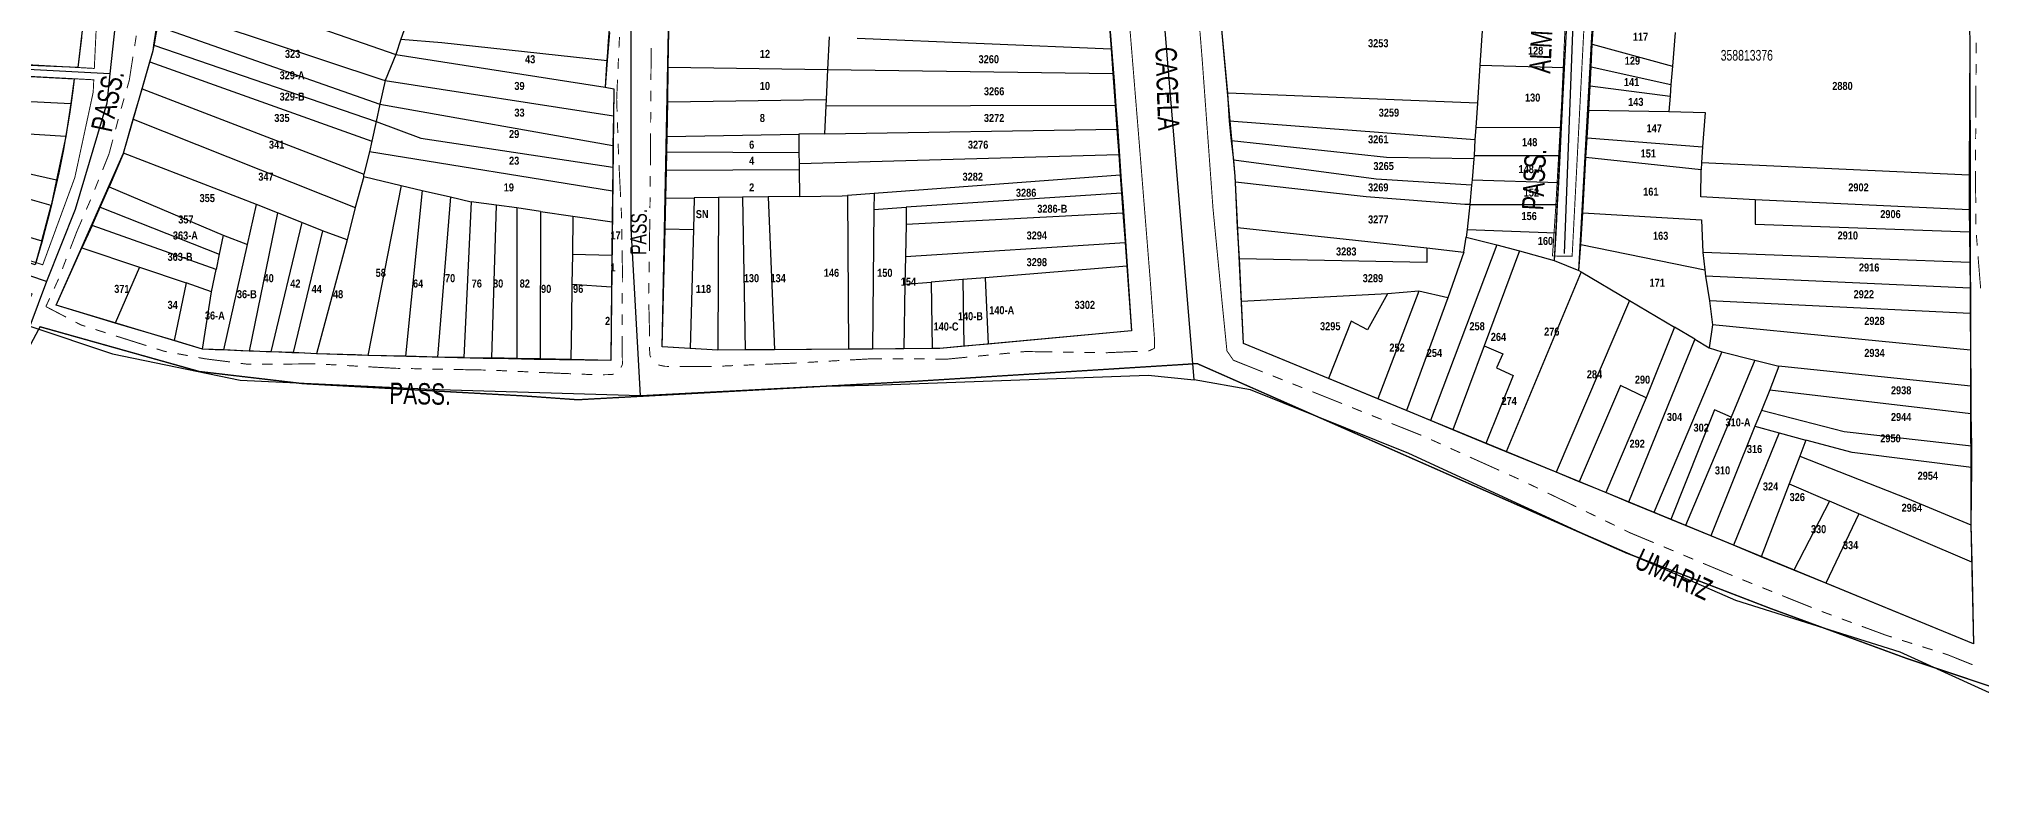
# Model space of a CAD drawing. Extents: x 201676 to 203188, y 4837754 to 4839005.
# Drawn here: x 202449.3 to 202813.3, y 4837806.4 to 4837949 of the extents above; entities that cross this region are included whole.
import ezdxf
from ezdxf.enums import TextEntityAlignment as Align

# ---------------------------------------------------------------- set-up
doc = ezdxf.new("R2010")
doc.units = 0
doc.header["$LTSCALE"] = 1.5
doc.header["$MEASUREMENT"] = 0
doc.linetypes.add('PHANTOMX2', pattern=[5, 2.5, -0.5, 0.5, -0.5, 0.5, -0.5])
doc.linetypes.add('TRACO_25', pattern=[8, 3, -1, 1, -1, 1, -1])
for name, color, linetype in [('CD-MALHA-LOTES', 40, 'CONTINUOUS'), ('CD_TXT_QUADRA', 7, 'CONTINUOUS'), ('LM-LIM-SETOR-FISCAL', 7, 'CONTINUOUS'), ('RU-QUADRAS', 210, 'CONTINUOUS'), ('SV-EIXO-RUA-N-PAV', 6, 'CONTINUOUS'), ('SV-EIXO-RUA-PAV', 20, 'CONTINUOUS'), ('SV-RUA-NAO-PAV-S-GUIA-C-GUIA', 7, 'PHANTOMX2'), ('SV-RUA-PAVIM-S-GUIA-C-GUIA', 7, 'CONTINUOUS'), ('SV-TXT-RUA-N-PAV-S-GUIA-C-GUIA', 7, 'CONTINUOUS'), ('SV-TXT-RUA-PAV-S-GUIA-C-GUIA', 7, 'CONTINUOUS'), ('Th_NmrPort', 7, 'CONTINUOUS')]:
    doc.layers.add(name, color=color, linetype=linetype)
doc.styles.add('ARIAL', font='ARIAL.TTF')
doc.styles.get("Standard").update_dxf_attribs({"font": 'swisscbo.ttf'})
doc.linetypes.add('Limite', pattern='A,20,-3,[130,ltypeshp.shx,S=6.35,R=0,X=0,Y=0],-3,20', length=46)

msp = doc.modelspace()

# ---------------------------------------------------------------- linework, layer by layer
at = {"layer": 'CD-MALHA-LOTES', "linetype": 'Continuous'}
for p, q in [((202472.85, 4837961.14), (202516.21, 4837946.11)), ((202672.12, 4837938.86), (202670.26, 4837958.89)), ((202471.89, 4837955.18), (202513.59, 4837941.38)), ((202518.34, 4837952.26), (202517.16, 4837948.99)), ((202649.86, 4837952.88), (202650.27, 4837947.18)), ((202740.41, 4837948.02), (202740.77, 4837953.51)), ((202457.3, 4837949.28), (202456.63, 4837943.65)), ((202470.87, 4837947.84), (202471.38, 4837951.43)), ((202471.38, 4837951.43), (202513.22, 4837936.81)), ((202517.16, 4837948.99), (202516.21, 4837946.11)), ((202517.16, 4837948.99), (202524.82, 4837948.34)), ((202556.25, 4837950.22), (202555.83, 4837944.96)), ((202567.25, 4837943.69), (202567.35, 4837950.61)), ((202597.39, 4837949.37), (202597.11, 4837943.26)), ((202602.69, 4837949.15), (202650.27, 4837947.18)), ((202719.86, 4837951.43), (202719.38, 4837944.1)), ((202735.55, 4837950.57), (202735.19, 4837943.67)), ((202755.96, 4837950.2), (202755.46, 4837943.91)), ((202811.2, 4837949.04), (202811.1, 4837923.56)), ((202456.63, 4837943.65), (202399.85, 4837946.09)), ((202470.11, 4837944.71), (202470.72, 4837946.86)), ((202470.72, 4837946.86), (202470.87, 4837947.84)), ((202470.87, 4837947.84), (202512.49, 4837933.53)), ((202516.21, 4837946.11), (202514.22, 4837941.24)), ((202516.21, 4837946.11), (202555.44, 4837939.94)), ((202524.82, 4837948.34), (202555.83, 4837944.96)), ((202650.27, 4837947.18), (202650.6, 4837942.5)), ((202740.23, 4837943.8), (202740.41, 4837948.02)), ((202740.41, 4837948.02), (202755.46, 4837943.91)), ((202425.21, 4837943.19), (202455.93, 4837941.55)), ((202455.93, 4837941.55), (202455.28, 4837936.89)), ((202468.63, 4837939.63), (202470.11, 4837944.71)), ((202470.11, 4837944.71), (202511.68, 4837929.88)), ((202513.59, 4837941.38), (202514.22, 4837941.24)), ((202555.83, 4837944.96), (202555.44, 4837939.94)), ((202567.16, 4837937.23), (202567.25, 4837943.69)), ((202567.25, 4837943.69), (202597.11, 4837943.26)), ((202597.11, 4837943.26), (202596.86, 4837937.67)), ((202597.11, 4837943.26), (202650.6, 4837942.5)), ((202650.6, 4837942.5), (202651.03, 4837936.61)), ((202719.38, 4837944.1), (202718.91, 4837936.99)), ((202719.38, 4837944.1), (202735.19, 4837943.67)), ((202735.19, 4837943.67), (202734.62, 4837932.47)), ((202740.07, 4837940.21), (202740.23, 4837943.8)), ((202740.23, 4837943.8), (202755.18, 4837940.49)), ((202755.46, 4837943.91), (202755.18, 4837940.49)), ((202425.3, 4837938.42), (202455.28, 4837936.89)), ((202466.97, 4837933.97), (202468.63, 4837939.63)), ((202468.63, 4837939.63), (202510.2, 4837923.67)), ((202514.22, 4837941.24), (202513.22, 4837936.81)), ((202514.22, 4837941.24), (202557, 4837934.6)), ((202555.44, 4837939.94), (202557.09, 4837939.66)), ((202557.09, 4837939.66), (202557, 4837934.6)), ((202718.91, 4837936.99), (202672.12, 4837938.86)), ((202672.44, 4837933.63), (202672.12, 4837938.86)), ((202739.78, 4837935.65), (202740.07, 4837940.21)), ((202740.07, 4837940.21), (202755.01, 4837938.29)), ((202755.01, 4837938.29), (202754.78, 4837935.4)), ((202755.18, 4837940.49), (202755.01, 4837938.29)), ((202455.28, 4837936.89), (202454.33, 4837930.76)), ((202513.22, 4837936.81), (202512.49, 4837933.53)), ((202513.22, 4837936.81), (202556.9, 4837929.04)), ((202557, 4837934.6), (202556.9, 4837929.04)), ((202567.06, 4837930.76), (202567.16, 4837937.23)), ((202567.16, 4837937.23), (202596.86, 4837937.67)), ((202596.8, 4837936.47), (202596.56, 4837931.23)), ((202596.86, 4837937.67), (202596.8, 4837936.47)), ((202596.8, 4837936.47), (202651.03, 4837936.61)), ((202651.03, 4837936.61), (202651.35, 4837932.1)), ((202718.91, 4837936.99), (202718.62, 4837932.41)), ((202739.48, 4837930.48), (202739.78, 4837935.65)), ((202739.78, 4837935.65), (202754.78, 4837935.4)), ((202754.78, 4837935.4), (202761.61, 4837935.22)), ((202761.61, 4837935.22), (202761.1, 4837928.78)), ((202451.59, 4837917.84), (202400.24, 4837932.42)), ((202411.39, 4837932.06), (202452.59, 4837922.6)), ((202454.33, 4837930.76), (202411.85, 4837933.45)), ((202454.33, 4837930.76), (202452.59, 4837922.6)), ((202465.17, 4837927.58), (202466.97, 4837933.97)), ((202466.97, 4837933.97), (202508.58, 4837917.42)), ((202512.49, 4837933.53), (202511.68, 4837929.88)), ((202512.49, 4837933.53), (202520.89, 4837930.42)), ((202520.89, 4837930.42), (202556.86, 4837925.01)), ((202567.02, 4837927.88), (202567.06, 4837930.76)), ((202567.06, 4837930.76), (202591.71, 4837931.15)), ((202596.56, 4837931.23), (202591.71, 4837931.15)), ((202591.71, 4837931.15), (202591.75, 4837927.74)), ((202596.56, 4837931.23), (202651.35, 4837932.1)), ((202651.35, 4837932.1), (202651.7, 4837927.27)), ((202718.46, 4837930.13), (202672.44, 4837933.63)), ((202672.83, 4837929.93), (202672.44, 4837933.63)), ((202718.62, 4837932.41), (202718.46, 4837930.13)), ((202718.62, 4837932.41), (202734.62, 4837932.47)), ((202734.62, 4837932.47), (202734.35, 4837927.2)), ((202739.25, 4837926.79), (202739.48, 4837930.48)), ((202739.48, 4837930.48), (202761.1, 4837928.78)), ((202465.17, 4837927.58), (202462.46, 4837921.32)), ((202490.08, 4837917.99), (202465.17, 4837927.58)), ((202511.26, 4837927.86), (202510.2, 4837923.67)), ((202511.68, 4837929.88), (202511.26, 4837927.86)), ((202556.82, 4837920.47), (202511.26, 4837927.86)), ((202556.9, 4837929.04), (202556.86, 4837925.01)), ((202566.95, 4837924.43), (202567.02, 4837927.88)), ((202567.02, 4837927.88), (202591.75, 4837927.74)), ((202591.75, 4837927.74), (202591.77, 4837925.63)), ((202651.7, 4837927.27), (202591.77, 4837925.63)), ((202651.7, 4837927.27), (202651.98, 4837923.47)), ((202701.86, 4837926.8), (202672.83, 4837929.93)), ((202673.27, 4837926.31), (202672.83, 4837929.93)), ((202718.23, 4837926.56), (202701.86, 4837926.8)), ((202718.3, 4837927.2), (202718.23, 4837926.56)), ((202718.46, 4837930.13), (202718.3, 4837927.2)), ((202718.3, 4837927.2), (202734.35, 4837927.2)), ((202734.35, 4837927.2), (202734.08, 4837922.09)), ((202738.66, 4837916.43), (202739.25, 4837926.79)), ((202760.87, 4837924.52), (202739.25, 4837926.79)), ((202761.1, 4837928.78), (202760.91, 4837925.88)), ((202510.2, 4837923.22), (202508.58, 4837917.42)), ((202510.2, 4837923.22), (202510.2, 4837923.67)), ((202510.2, 4837923.22), (202517.23, 4837921.56)), ((202556.86, 4837925.01), (202556.82, 4837920.47)), ((202566.81, 4837919.16), (202566.95, 4837924.43)), ((202566.95, 4837924.43), (202591.79, 4837924.57)), ((202591.77, 4837925.63), (202591.79, 4837924.57)), ((202591.79, 4837924.57), (202591.85, 4837919.5)), ((202651.98, 4837923.47), (202605.84, 4837920.05)), ((202651.98, 4837923.47), (202652.22, 4837920.14)), ((202699.96, 4837922.76), (202673.27, 4837926.31)), ((202673.54, 4837923.33), (202673.27, 4837926.31)), ((202673.58, 4837922.17), (202673.54, 4837923.33)), ((202718.23, 4837926.56), (202717.9, 4837922.63)), ((202760.78, 4837919.41), (202760.87, 4837924.52)), ((202760.91, 4837925.88), (202760.87, 4837924.52)), ((202760.91, 4837925.88), (202811.1, 4837923.56)), ((202811.1, 4837923.56), (202811.1, 4837916.97)), ((202452.59, 4837922.6), (202451.59, 4837917.84)), ((202460.79, 4837917.5), (202462.46, 4837921.32)), ((202462.46, 4837921.32), (202483.83, 4837912.28)), ((202517.23, 4837921.56), (202510.93, 4837889.74)), ((202517.23, 4837921.56), (202521.16, 4837920.64)), ((202521.16, 4837920.64), (202518, 4837889.59)), ((202521.16, 4837920.64), (202526.43, 4837919.45)), ((202556.82, 4837920.47), (202556.74, 4837914.76)), ((202591.85, 4837919.5), (202586.01, 4837919.42)), ((202591.85, 4837919.5), (202599.83, 4837919.61)), ((202599.83, 4837919.61), (202600.88, 4837919.69)), ((202605.84, 4837920.05), (202600.88, 4837919.69)), ((202600.88, 4837919.69), (202601.03, 4837890.9)), ((202605.84, 4837920.05), (202605.81, 4837917.07)), ((202652.22, 4837920.14), (202611.86, 4837917.47)), ((202652.22, 4837920.14), (202652.47, 4837916.45)), ((202698.06, 4837919.44), (202673.58, 4837922.17)), ((202673.93, 4837913.69), (202673.58, 4837922.17)), ((202717.8, 4837921.62), (202699.96, 4837922.76)), ((202717.8, 4837921.62), (202717.49, 4837918.01)), ((202717.9, 4837922.63), (202717.8, 4837921.62)), ((202717.9, 4837922.63), (202734.08, 4837922.09)), ((202734.08, 4837922.09), (202733.85, 4837918.01)), ((202428.55, 4837917.48), (202449.83, 4837911.2)), ((202449.83, 4837911.2), (202451.59, 4837917.84)), ((202459.28, 4837914.08), (202460.79, 4837917.5)), ((202460.79, 4837917.5), (202483.06, 4837908.71)), ((202488.39, 4837910.48), (202490.08, 4837917.99)), ((202494.05, 4837916.44), (202488.71, 4837890.52)), ((202494.05, 4837916.44), (202490.08, 4837917.99)), ((202498.6, 4837914.64), (202494.05, 4837916.44)), ((202508.58, 4837917.42), (202507.05, 4837911.38)), ((202526.43, 4837919.45), (202524.03, 4837889.43)), ((202526.43, 4837919.45), (202530.32, 4837918.48)), ((202530.32, 4837918.48), (202528.93, 4837889.36)), ((202535.09, 4837917.86), (202530.32, 4837918.48)), ((202534.22, 4837889.25), (202535.09, 4837917.86)), ((202538.87, 4837917.37), (202535.09, 4837917.86)), ((202543.3, 4837916.69), (202538.87, 4837917.37)), ((202538.87, 4837917.37), (202538.88, 4837889.16)), ((202543.3, 4837916.69), (202543.28, 4837889.07)), ((202543.3, 4837916.69), (202549.4, 4837915.81)), ((202566.66, 4837913.43), (202566.81, 4837919.16)), ((202566.81, 4837919.16), (202572.11, 4837919.23)), ((202572.11, 4837919.23), (202571.97, 4837913.29)), ((202576.66, 4837919.29), (202572.11, 4837919.23)), ((202576.66, 4837919.29), (202576.57, 4837890.72)), ((202581.18, 4837919.35), (202576.66, 4837919.29)), ((202586.01, 4837919.42), (202581.18, 4837919.35)), ((202581.18, 4837919.35), (202581.67, 4837890.77)), ((202586.01, 4837919.42), (202587.18, 4837890.8)), ((202605.81, 4837917.07), (202605.55, 4837890.93)), ((202605.81, 4837917.07), (202611.86, 4837917.47)), ((202611.86, 4837917.47), (202611.85, 4837914.32)), ((202611.85, 4837914.32), (202652.47, 4837916.45)), ((202652.47, 4837916.45), (202652.88, 4837910.89)), ((202716.57, 4837918.01), (202698.06, 4837919.44)), ((202717.49, 4837918.01), (202716.57, 4837918.01)), ((202717.49, 4837918.01), (202716.99, 4837913.3)), ((202717.49, 4837918.01), (202733.85, 4837918.01)), ((202733.85, 4837918.01), (202733.58, 4837912.72)), ((202738.29, 4837910.48), (202738.66, 4837916.43)), ((202738.66, 4837916.43), (202760.88, 4837915.14)), ((202770.99, 4837918.89), (202760.78, 4837919.41)), ((202770.99, 4837918.89), (202770.97, 4837914.3)), ((202811.1, 4837916.97), (202770.99, 4837918.89)), ((202811.1, 4837916.97), (202811.16, 4837912.85)), ((202459.28, 4837914.08), (202457.37, 4837909.87)), ((202482.52, 4837905.84), (202459.28, 4837914.08)), ((202483.83, 4837912.28), (202483.06, 4837908.71)), ((202483.83, 4837912.28), (202488.39, 4837910.48)), ((202498.6, 4837914.64), (202492.79, 4837890.39)), ((202502.45, 4837913.07), (202496.95, 4837890.26)), ((202502.45, 4837913.07), (202498.6, 4837914.64)), ((202507.05, 4837911.38), (202502.45, 4837913.07)), ((202549.4, 4837915.81), (202549.31, 4837908.66)), ((202549.4, 4837915.81), (202556.74, 4837914.76)), ((202556.74, 4837914.76), (202556.7, 4837908.43)), ((202566.09, 4837891.32), (202566.66, 4837913.43)), ((202566.66, 4837913.43), (202571.97, 4837913.29)), ((202571.97, 4837913.29), (202571.35, 4837891.01)), ((202611.85, 4837914.32), (202611.72, 4837908.26)), ((202673.93, 4837913.69), (202709.42, 4837909.91)), ((202674.3, 4837907.85), (202673.93, 4837913.69)), ((202716.99, 4837913.3), (202716.78, 4837911.88)), ((202716.99, 4837913.3), (202733.58, 4837912.72)), ((202733.58, 4837912.72), (202733.27, 4837907.52)), ((202760.88, 4837915.14), (202761.16, 4837909)), ((202770.97, 4837914.3), (202811.16, 4837912.85)), ((202811.16, 4837912.85), (202811.21, 4837907.16)), ((202449.83, 4837911.2), (202448.6, 4837906.67)), ((202452.57, 4837899.12), (202457.37, 4837909.87)), ((202457.37, 4837909.87), (202468.14, 4837906.24)), ((202483.06, 4837908.71), (202482.52, 4837905.84)), ((202483.95, 4837890.77), (202488.39, 4837910.48)), ((202507.05, 4837911.38), (202501.35, 4837890.06)), ((202549.31, 4837908.66), (202549.21, 4837903.06)), ((202556.7, 4837908.43), (202549.31, 4837908.66)), ((202611.72, 4837908.26), (202652.88, 4837910.89)), ((202652.88, 4837910.89), (202653.2, 4837906.47)), ((202709.42, 4837909.91), (202709.45, 4837907.14)), ((202709.42, 4837909.91), (202716.37, 4837909.09)), ((202722.53, 4837910.46), (202710.15, 4837877.52)), ((202716.37, 4837909.09), (202713.37, 4837900.51)), ((202716.37, 4837909.09), (202716.78, 4837911.88)), ((202716.78, 4837911.88), (202722.53, 4837910.46)), ((202726.82, 4837909.34), (202720.15, 4837891.52)), ((202722.53, 4837910.46), (202726.82, 4837909.34)), ((202726.82, 4837909.34), (202733.27, 4837907.52)), ((202737.95, 4837905.62), (202738.29, 4837910.48)), ((202738.29, 4837910.48), (202761.54, 4837905.79)), ((202761.16, 4837909), (202761.54, 4837905.79)), ((202811.21, 4837907.16), (202761.16, 4837909)), ((202468.14, 4837906.24), (202463.57, 4837895.76)), ((202468.14, 4837906.24), (202476.93, 4837903.31)), ((202481.67, 4837901.63), (202482.52, 4837905.84)), ((202556.7, 4837908.43), (202556.61, 4837902.58)), ((202611.72, 4837908.26), (202611.62, 4837903.08)), ((202653.2, 4837906.47), (202626.65, 4837904.29)), ((202653.2, 4837906.47), (202654.08, 4837894.31)), ((202709.45, 4837907.14), (202674.3, 4837907.85)), ((202674.67, 4837899.81), (202674.3, 4837907.85)), ((202738.38, 4837905.37), (202724.33, 4837871.68)), ((202733.27, 4837907.52), (202737.95, 4837905.62)), ((202737.95, 4837905.62), (202738.38, 4837905.37)), ((202738.38, 4837905.37), (202747.42, 4837900.04)), ((202761.54, 4837905.79), (202761.65, 4837904.57)), ((202811.21, 4837907.16), (202811.25, 4837902.3)), ((202476.93, 4837903.31), (202474.66, 4837892.51)), ((202481.67, 4837901.63), (202476.93, 4837903.31)), ((202479.96, 4837890.9), (202481.67, 4837901.63)), ((202549.21, 4837903.06), (202549.1, 4837896.26)), ((202549.21, 4837903.06), (202556.61, 4837902.58)), ((202556.61, 4837902.58), (202556.47, 4837888.79)), ((202611.62, 4837903.08), (202611.42, 4837890.97)), ((202611.62, 4837903.08), (202616.53, 4837903.45)), ((202622.45, 4837903.94), (202616.53, 4837903.45)), ((202616.53, 4837903.45), (202616.75, 4837891.01)), ((202626.65, 4837904.29), (202622.45, 4837903.94)), ((202622.45, 4837903.94), (202622.65, 4837891.47)), ((202626.65, 4837904.29), (202627.19, 4837891.85)), ((202707.92, 4837901.77), (202700.24, 4837881.58)), ((202707.92, 4837901.77), (202702.06, 4837901.25)), ((202713.37, 4837900.51), (202707.92, 4837901.77)), ((202761.65, 4837904.57), (202762.43, 4837899.97)), ((202811.25, 4837902.3), (202761.65, 4837904.57)), ((202811.25, 4837902.3), (202811.26, 4837897.57)), ((202463.57, 4837895.76), (202452.57, 4837899.12)), ((202702.06, 4837901.25), (202674.67, 4837899.81)), ((202675.05, 4837891.94), (202674.67, 4837899.81)), ((202702.06, 4837901.25), (202698.3, 4837894.51)), ((202713.37, 4837900.51), (202705.6, 4837879.39)), ((202747.42, 4837900.04), (202733.65, 4837867.85)), ((202747.42, 4837900.04), (202755.86, 4837895.05)), ((202762.43, 4837899.97), (202762.97, 4837895.43)), ((202811.26, 4837897.57), (202762.43, 4837899.97)), ((202474.66, 4837892.51), (202463.57, 4837895.76)), ((202549.1, 4837896.26), (202548.98, 4837888.94)), ((202654.08, 4837894.31), (202627.19, 4837891.85)), ((202695.22, 4837896.17), (202691, 4837885.38)), ((202698.3, 4837894.51), (202695.22, 4837896.17)), ((202755.86, 4837895.05), (202750.54, 4837881.78)), ((202759.65, 4837892.78), (202755.86, 4837895.05)), ((202762.97, 4837895.43), (202762.33, 4837891.18)), ((202811.33, 4837890.69), (202762.97, 4837895.43)), ((202811.26, 4837897.57), (202811.33, 4837890.69)), ((202479.96, 4837890.9), (202474.66, 4837892.51)), ((202483.95, 4837890.77), (202479.96, 4837890.9)), ((202488.71, 4837890.52), (202483.95, 4837890.77)), ((202492.79, 4837890.39), (202488.71, 4837890.52)), ((202496.95, 4837890.26), (202492.79, 4837890.39)), ((202571.35, 4837891.01), (202566.09, 4837891.32)), ((202576.57, 4837890.72), (202571.35, 4837891.01)), ((202581.67, 4837890.77), (202576.57, 4837890.72)), ((202587.18, 4837890.8), (202581.67, 4837890.77)), ((202601.03, 4837890.9), (202587.18, 4837890.8)), ((202605.55, 4837890.93), (202601.03, 4837890.9)), ((202611.42, 4837890.97), (202605.55, 4837890.93)), ((202616.75, 4837891.01), (202611.42, 4837890.97)), ((202618.14, 4837891.02), (202616.75, 4837891.01)), ((202622.65, 4837891.47), (202618.14, 4837891.02)), ((202627.19, 4837891.85), (202622.65, 4837891.47)), ((202691, 4837885.38), (202675.05, 4837891.94)), ((202720.15, 4837891.52), (202714.3, 4837875.8)), ((202720.15, 4837891.52), (202723.69, 4837890)), ((202759.65, 4837892.78), (202747.2, 4837862.28)), ((202764.75, 4837890.42), (202751.99, 4837860.32)), ((202759.65, 4837892.78), (202762.33, 4837891.18)), ((202762.33, 4837891.18), (202764.75, 4837890.42)), ((202764.75, 4837890.42), (202770.92, 4837888.82)), ((202811.33, 4837890.69), (202811.39, 4837883.95)), ((202501.35, 4837890.06), (202496.95, 4837890.26)), ((202510.93, 4837889.74), (202501.35, 4837890.06)), ((202518, 4837889.59), (202510.93, 4837889.74)), ((202524.03, 4837889.43), (202518, 4837889.59)), ((202528.93, 4837889.36), (202524.03, 4837889.43)), ((202528.93, 4837889.36), (202534.22, 4837889.25)), ((202538.88, 4837889.16), (202534.22, 4837889.25)), ((202543.28, 4837889.07), (202538.88, 4837889.16)), ((202548.98, 4837888.94), (202543.28, 4837889.07)), ((202556.47, 4837888.79), (202548.98, 4837888.94)), ((202723.69, 4837890), (202722.5, 4837887.39)), ((202722.5, 4837887.39), (202725.59, 4837885.97)), ((202770.92, 4837888.82), (202766.5, 4837878.16)), ((202770.92, 4837888.82), (202775.39, 4837887.7)), ((202775.39, 4837887.7), (202773.74, 4837883.28)), ((202775.94, 4837887.64), (202775.39, 4837887.7)), ((202811.39, 4837883.95), (202775.94, 4837887.64)), ((202700.24, 4837881.58), (202691, 4837885.38)), ((202725.59, 4837885.97), (202720.5, 4837873.25)), ((202745.76, 4837884.07), (202738.01, 4837866.06)), ((202750.54, 4837881.78), (202745.76, 4837884.07)), ((202773.74, 4837883.28), (202772.13, 4837879.4)), ((202773.74, 4837883.28), (202811.39, 4837878.84)), ((202811.39, 4837883.95), (202811.39, 4837878.84)), ((202705.6, 4837879.39), (202700.24, 4837881.58)), ((202750.54, 4837881.78), (202742.96, 4837864.03)), ((202763.32, 4837879.56), (202755.18, 4837858.99)), ((202766.5, 4837878.16), (202763.32, 4837879.56)), ((202710.15, 4837877.52), (202705.6, 4837879.39)), ((202714.3, 4837875.8), (202710.15, 4837877.52)), ((202766.5, 4837878.16), (202757.93, 4837857.87)), ((202770.92, 4837876.49), (202762.64, 4837855.92)), ((202772.13, 4837879.4), (202770.92, 4837876.49)), ((202770.92, 4837876.49), (202775.48, 4837875.23)), ((202787.68, 4837875.44), (202772.13, 4837879.4)), ((202811.39, 4837878.84), (202811.54, 4837872.75)), ((202720.5, 4837873.25), (202714.3, 4837875.8)), ((202724.33, 4837871.68), (202720.5, 4837873.25)), ((202775.48, 4837875.23), (202766.92, 4837854.17)), ((202775.48, 4837875.23), (202780.46, 4837873.85)), ((202780.46, 4837873.85), (202779.32, 4837870.88)), ((202789.17, 4837871.57), (202780.46, 4837873.85)), ((202811.54, 4837872.75), (202787.68, 4837875.44)), ((202811.54, 4837872.75), (202811.54, 4837868.76)), ((202733.65, 4837867.85), (202724.33, 4837871.68)), ((202779.32, 4837870.88), (202777.33, 4837865.67)), ((202779.32, 4837870.88), (202799.5, 4837862.94)), ((202811.54, 4837868.76), (202789.17, 4837871.57)), ((202811.54, 4837868.76), (202811.41, 4837858)), ((202738.01, 4837866.06), (202733.65, 4837867.85)), ((202742.96, 4837864.03), (202738.01, 4837866.06)), ((202777.33, 4837865.67), (202772.08, 4837852.04)), ((202777.33, 4837865.67), (202784.89, 4837862.45)), ((202747.2, 4837862.28), (202742.96, 4837864.03)), ((202751.99, 4837860.32), (202747.2, 4837862.28)), ((202784.89, 4837862.45), (202778.2, 4837849.53)), ((202790.4, 4837860.08), (202784.89, 4837862.45)), ((202799.5, 4837862.94), (202811.41, 4837858)), ((202755.18, 4837858.99), (202751.99, 4837860.32)), ((202757.93, 4837857.87), (202755.18, 4837858.99)), ((202762.64, 4837855.92), (202757.93, 4837857.87)), ((202790.4, 4837860.08), (202784.22, 4837847.06)), ((202811.55, 4837851.01), (202790.4, 4837860.08)), ((202811.41, 4837858), (202811.55, 4837851.01)), ((202766.92, 4837854.17), (202762.64, 4837855.92)), ((202772.08, 4837852.04), (202766.92, 4837854.17)), ((202778.2, 4837849.53), (202772.08, 4837852.04)), ((202811.55, 4837851.01), (202811.86, 4837835.69)), ((202784.22, 4837847.06), (202778.2, 4837849.53)), ((202811.86, 4837835.69), (202784.22, 4837847.06))]:
    msp.add_line(p, q, dxfattribs=at)
at = {"layer": 'LM-LIM-SETOR-FISCAL', "linetype": 'Limite', "ltscale": 0.1}
msp.add_lwpolyline([(202219.77, 4838006.79, 0.25, 0.25, 0), (202233.64, 4838009.24, 0.25, 0.25, 0), (202259.46, 4838013.7, 0.25, 0.25, 0), (202301.43, 4838027.43, 0.25, 0.25, 0), (202350.33, 4837900.74, 0.25, 0.25, 0), (202354.45, 4837886.08, 0.25, 0.25, 0), (202367.9, 4837855.82, 0.25, 0.25, 0), (202384.25, 4837807.95, 0.25, 0.25, 0), (202402.87, 4837815.91, 0.25, 0.25, 0), (202413.28, 4837825.64, 0.25, 0.25, 0), (202436.12, 4837870, 0.25, 0.25, 0), (202449.52, 4837895.1, 0.25, 0.25, 0), (202479.38, 4837886.72, 0.25, 0.25, 0), (202498.79, 4837884.45, 0.25, 0.25, 0), (202539.98, 4837882.16, 0.25, 0.25, 0), (202550.29, 4837881.43, 0.25, 0.25, 0), (202613.96, 4837884.91, 0.25, 0.25, 0), (202666.39, 4837888.2, 0.25, 0.25, 0), (202746.8, 4837852.74, 0.25, 0.25, 0), (202773.85, 4837842.34, 0.25, 0.25, 0), (202799.42, 4837832.96, 0.25, 0.25, 0), (202822.48, 4837825.27, 0.25, 0.25, 0)], format="xyseb", dxfattribs=at)
at = {"layer": 'RU-QUADRAS', "color": 6, "linetype": 'Continuous'}
for points in [[(202566.09, 4837891.32), (202567.6, 4837966.26), (202569.96, 4837981.72), (202580.89, 4838005.34), (202593.19, 4838029.47), (202608.89, 4838063.67), (202622.42, 4838099.04), (202640.03, 4838093.02), (202642.03, 4838043.8, -0.007582), (202654.08, 4837894.31), (202618.14, 4837891.02), (202576.57, 4837890.72)], [(202660.86, 4838082.22), (202662.89, 4838088.62), (202702.67, 4838075.1), (202750.85, 4838057.41), (202750.47, 4838055.83), (202808.59, 4838035.84, 0.012119), (202811.2, 4837949.04), (202811.41, 4837858), (202811.86, 4837835.69), (202675.05, 4837891.94), (202673.54, 4837923.33), (202668.57, 4837977.59), (202669.47, 4837994.77), (202666.01, 4837994.79), (202666.01, 4838007.71), (202738.56, 4838008.21), (202733.3, 4837907.51), (202737.95, 4837905.62), (202744.03, 4838015.54), (202737.94, 4838015.83), (202737.8, 4838010.23), (202665.5, 4838013.24), (202661.17, 4838073.07)], [(202337.58, 4837952.43), (202375.95, 4837968.07), (202375.16, 4837970.9), (202418.03, 4837984.62), (202416.05, 4837989.15), (202449.96, 4837998.62), (202458.49, 4837959.72), (202456.63, 4837943.65), (202399.85, 4837946.09), (202399.88, 4837944.55), (202455.93, 4837941.55, -0.04318), (202448.6, 4837906.67), (202437.14, 4837910.36), (202435.98, 4837907.42), (202400.28, 4837919.06), (202400.33, 4837915.15), (202446.24, 4837901.45, -0.014222), (202418.09, 4837842.21, -0.098235), (202402.27, 4837819.73), (202400.85, 4837822.3), (202387.01, 4837816.24)]]:
    msp.add_lwpolyline(points, format="xyb", close=True, dxfattribs=at)
msp.add_lwpolyline([(202559.07, 4837974.46, 0.025243), (202555.44, 4837939.94), (202557.09, 4837939.66), (202556.47, 4837888.79, -0.00829), (202479.96, 4837890.9), (202452.57, 4837899.12), (202465.17, 4837927.58), (202470.72, 4837946.86, 0.044147), (202473.47, 4837971.49)], format="xyb", dxfattribs=at)
at = {"layer": 'SV-EIXO-RUA-N-PAV'}
for points in [[(202435.02, 4838130.29), (202437.19, 4838120.36), (202439.98, 4838080.33), (202441.84, 4838062.33), (202447.43, 4838028.34), (202454.35, 4838001.23), (202457.47, 4837993.01), (202463.85, 4837970.66), (202463.88, 4837954.02), (202462.62, 4837942.44), (202462.02, 4837936.95), (202456.12, 4837917.09), (202450.73, 4837903.56), (202447.62, 4837895.19), (202439.76, 4837876.27), (202431.83, 4837860.31), (202429.93, 4837856.12), (202417.64, 4837832.21), (202411.43, 4837821.65), (202399.33, 4837812.96), (202386.29, 4837806.45)], [(202562.05, 4837882.21), (202560.31, 4837913.51), (202560.31, 4837950.83), (202563.09, 4837977.56), (202572.56, 4838007.08), (202583.68, 4838025.34), (202590.93, 4838034.41), (202594.82, 4838041.35), (202601.22, 4838053.9), (202604.9, 4838061.59), (202610.85, 4838077.4), (202616.01, 4838093.41), (202621.19, 4838107.53)], [(202462.62, 4837942.44), (202399.88, 4837945.79)], [(202450.73, 4837903.56), (202438.54, 4837907.7), (202437.23, 4837905.79), (202400.3, 4837917.21)], [(202447.62, 4837895.19), (202463.11, 4837890.03), (202487.02, 4837885.07), (202524.33, 4837883.32), (202562.05, 4837882.21), (202594.3, 4837883.91), (202607.42, 4837884.2), (202657.2, 4837886.05), (202665.84, 4837885.15)], [(202821.89, 4837823.33), (202798.13, 4837834.13), (202767.36, 4837843.85), (202738.2, 4837856.54), (202706.07, 4837871.38), (202676.37, 4837883.26), (202665.84, 4837885.15)]]:
    msp.add_lwpolyline(points, dxfattribs=at)
at = {"layer": 'SV-EIXO-RUA-PAV'}
for points in [[(202665.84, 4837885.15), (202655.43, 4838009.97), (202648.56, 4838097.88), (202645.32, 4838147.35), (202645.14, 4838150.17), (202635.33, 4838289.9), (202625.34, 4838408.09), (202624.12, 4838420.52), (202618.17, 4838503.84), (202614.15, 4838560.23), (202605.04, 4838673.59), (202599.43, 4838745.74)], [(202735.23, 4837908.85), (202736.93, 4837953.58), (202738.88, 4837988.09), (202740.24, 4838008.55), (202740.58, 4838015.32)]]:
    msp.add_lwpolyline(points, dxfattribs=at)
at = {"layer": 'SV-RUA-NAO-PAV-S-GUIA-C-GUIA', "linetype": 'TRACO_25', "const_width": 0.18, "flags": 128}
msp.add_lwpolyline([(202333.31, 4837954.03), (202368.33, 4837968.19), (202375.16, 4837970.9), (202389.16, 4837975.46), (202405.98, 4837982.21), (202414.75, 4837985.81), (202413.56, 4837988.47), (202432.79, 4837994.36), (202451.23, 4837999.2), (202453.52, 4837991.35), (202458.63, 4837966.42), (202460.44, 4837959.56), (202460.15, 4837953.17), (202459.69, 4837943.48), (202399.88, 4837946.84), (202399.88, 4837944.55), (202403.57, 4837944.35), (202416.24, 4837943.67), (202425.21, 4837943.19), (202459.59, 4837941.35), (202459.48, 4837939.02), (202456.04, 4837923.05), (202450.03, 4837906.71), (202437.28, 4837910.8), (202435.98, 4837907.42), (202426.15, 4837910.62), (202418.49, 4837913.12), (202414.32, 4837914.48), (202410.47, 4837915.73), (202406.04, 4837917.18), (202400.28, 4837919.06), (202400.32, 4837915.8), (202448.03, 4837901.25), (202432.89, 4837867.63), (202418.75, 4837840.82), (202406.74, 4837820.04), (202403.53, 4837817.66), (202393.85, 4837812.11), (202387.59, 4837810.8), (202383.29, 4837818.47), (202374.58, 4837843.76), (202366.93, 4837862.65), (202358.21, 4837884.8), (202350.52, 4837905.14), (202339.06, 4837937.99)], close=True, dxfattribs=at)
at = {"layer": 'SV-RUA-NAO-PAV-S-GUIA-C-GUIA', "const_width": 0.18}
for points in [[(202467.25, 4837947.65), (202467.56, 4837949.62)], [(202558.12, 4837949.36), (202558.02, 4837947.37)], [(202466.24, 4837941.24), (202466.93, 4837945.67)], [(202557.93, 4837945.37), (202557.84, 4837943.37)], [(202564.06, 4837947.31), (202564.02, 4837942.31)], [(202812.38, 4837946.28), (202812.39, 4837947.28)], [(202812.39, 4837948.23), (202812.39, 4837948.28)], [(202812.39, 4837947.28), (202812.39, 4837948.23)], [(202557.75, 4837941.37), (202557.62, 4837938.38)], [(202564.02, 4837942.31), (202564.01, 4837941.84)], [(202564.01, 4837941.84), (202564.01, 4837941.31)], [(202812.36, 4837942.28), (202812.37, 4837944.28)], [(202464.72, 4837935.94), (202465.27, 4837937.86)], [(202465.82, 4837939.78), (202466.1, 4837940.74)], [(202466.1, 4837940.74), (202466.24, 4837941.24)], [(202557.62, 4837938.38), (202557.59, 4837937.63)], [(202557.59, 4837937.63), (202557.67, 4837935.38)], [(202564, 4837939.31), (202563.99, 4837937.31)], [(202812.32, 4837934.59), (202812.35, 4837940.28)], [(202463.68, 4837932.08), (202464.19, 4837934.01)], [(202563.98, 4837935.31), (202563.96, 4837933.31)], [(202812.32, 4837934.28), (202812.32, 4837934.59)], [(202557.74, 4837933.38), (202557.8, 4837931.38)], [(202563.95, 4837931.31), (202563.95, 4837930.31)], [(202812.29, 4837930.28), (202812.31, 4837932.28)], [(202461.25, 4837924.47), (202462.36, 4837927.25)], [(202462.36, 4837927.25), (202462.46, 4837927.51)], [(202462.46, 4837927.51), (202463.16, 4837930.14)], [(202557.87, 4837929.38), (202557.94, 4837927.38)], [(202563.94, 4837929.74), (202563.91, 4837925.31)], [(202563.95, 4837930.31), (202563.94, 4837929.74)], [(202812.27, 4837926.28), (202812.28, 4837928.28)], [(202558.03, 4837925.38), (202558.33, 4837919.39)], [(202563.89, 4837923.31), (202563.87, 4837921.31)], [(202812.26, 4837923.7), (202812.26, 4837924.28)], [(202812.26, 4837923.28), (202812.26, 4837923.7)], [(202812.31, 4837918.28), (202812.26, 4837923.28)], [(202459.76, 4837920.76), (202460.5, 4837922.61)], [(202458.2, 4837917.07), (202459, 4837918.91)], [(202558.43, 4837917.39), (202558.48, 4837916.4)], [(202558.48, 4837916.4), (202558.52, 4837915.63)], [(202563.85, 4837919.31), (202563.83, 4837917.31)], [(202812.34, 4837914.28), (202812.32, 4837916.28)], [(202455.16, 4837909.68), (202456.24, 4837912.47)], [(202456.24, 4837912.47), (202456.38, 4837912.85)], [(202456.38, 4837912.85), (202457.41, 4837915.23)], [(202558.52, 4837915.63), (202558.52, 4837915.4)], [(202558.55, 4837913.4), (202558.58, 4837911.4)], [(202563.81, 4837915.31), (202563.72, 4837909.31)], [(202812.59, 4837910.29), (202812.43, 4837912.28)], [(202558.61, 4837909.4), (202558.66, 4837906.4)], [(202453.71, 4837905.95), (202454.43, 4837907.81)], [(202558.67, 4837905.93), (202558.65, 4837903.4)], [(202558.66, 4837906.4), (202558.67, 4837905.93)], [(202563.69, 4837907.31), (202563.66, 4837905.31)], [(202813.15, 4837903.22), (202812.74, 4837908.29)], [(202452.17, 4837902.26), (202452.58, 4837903.17)], [(202452.58, 4837903.17), (202452.88, 4837903.82)], [(202452.88, 4837903.82), (202452.99, 4837904.08)], [(202558.64, 4837901.4), (202558.63, 4837899.4)], [(202563.63, 4837903.31), (202563.59, 4837901.31)], [(202813.23, 4837902.31), (202813.15, 4837903.22)], [(202450.61, 4837898.88), (202451.33, 4837900.44)], [(202450.86, 4837898.75), (202450.61, 4837898.88)], [(202454.4, 4837896.9), (202450.86, 4837898.75)], [(202563.62, 4837899.31), (202563.77, 4837893.31)], [(202457.19, 4837895.44), (202456.17, 4837895.97)], [(202458, 4837895.19), (202457.19, 4837895.44)], [(202461.82, 4837893.98), (202459.91, 4837894.58)], [(202558.62, 4837897.4), (202558.62, 4837897.18)], [(202558.62, 4837897.18), (202558.62, 4837895.4)], [(202467.32, 4837892.24), (202463.73, 4837893.38)], [(202467.54, 4837892.17), (202467.32, 4837892.24)], [(202469.45, 4837891.57), (202467.54, 4837892.17)], [(202472.81, 4837890.51), (202471.35, 4837890.97)], [(202473.28, 4837890.42), (202472.81, 4837890.51)], [(202558.63, 4837893.4), (202558.63, 4837891.4)], [(202558.63, 4837891.4), (202558.63, 4837890.88)], [(202558.63, 4837890.88), (202558.66, 4837888.4)], [(202563.74, 4837891.31), (202563.74, 4837891.08)], [(202563.74, 4837891.08), (202563.79, 4837890.31)], [(202563.79, 4837890.31), (202563.85, 4837889.56)], [(202633.27, 4837890.37), (202634.21, 4837890.46)], [(202634.21, 4837890.46), (202639.27, 4837890.38)], [(202641.27, 4837890.35), (202643.27, 4837890.32)], [(202645.27, 4837890.29), (202647.27, 4837890.26)], [(202649.27, 4837890.23), (202655.26, 4837890.49)], [(202657.26, 4837890.58), (202657.35, 4837890.58)], [(202477.21, 4837889.7), (202475.24, 4837890.06)], [(202480.35, 4837889.12), (202479.18, 4837889.33)], [(202481.15, 4837889.01), (202480.35, 4837889.12)], [(202485.12, 4837888.51), (202481.15, 4837889.01)], [(202488.54, 4837888.07), (202487.1, 4837888.25)], [(202489.09, 4837888.07), (202488.54, 4837888.07)], [(202493.09, 4837888.1), (202491.09, 4837888.09)], [(202501.09, 4837888.15), (202495.09, 4837888.11)], [(202505.08, 4837887.94), (202503.09, 4837888.05)], [(202509.08, 4837887.71), (202507.08, 4837887.83)], [(202516.13, 4837887.32), (202511.07, 4837887.6)], [(202517.07, 4837887.3), (202516.13, 4837887.32)], [(202521.07, 4837887.22), (202519.07, 4837887.26)], [(202525.06, 4837887.14), (202523.06, 4837887.18)], [(202533.06, 4837886.99), (202527.06, 4837887.1)], [(202537.06, 4837886.83), (202535.06, 4837886.92)], [(202541.06, 4837886.65), (202539.06, 4837886.74)], [(202558.67, 4837888.03), (202558.39, 4837887.46)], [(202558.66, 4837888.4), (202558.67, 4837888.03)], [(202563.85, 4837889.56), (202564.02, 4837889.38)], [(202565.4, 4837887.95), (202566.38, 4837887.74)], [(202566.38, 4837887.74), (202566.66, 4837887.69)], [(202566.66, 4837887.69), (202567.38, 4837887.68)], [(202569.38, 4837887.67), (202574.38, 4837887.64)], [(202574.38, 4837887.64), (202575.06, 4837887.64)], [(202575.06, 4837887.64), (202575.38, 4837887.65)], [(202577.37, 4837887.73), (202579.37, 4837887.82)], [(202581.37, 4837887.9), (202583.37, 4837887.98)], [(202585.37, 4837888.06), (202589.36, 4837888.22)], [(202589.36, 4837888.22), (202590.21, 4837888.26)], [(202590.21, 4837888.26), (202591.36, 4837888.32)], [(202593.36, 4837888.43), (202595.35, 4837888.54)], [(202597.35, 4837888.66), (202599.35, 4837888.77)], [(202601.35, 4837888.88), (202605.34, 4837889.1)], [(202605.34, 4837889.1), (202605.66, 4837889.12)], [(202605.66, 4837889.12), (202607.34, 4837889.11)], [(202609.34, 4837889.1), (202611.34, 4837889.09)], [(202613.34, 4837889.08), (202615.34, 4837889.07)], [(202617.34, 4837889.05), (202619.34, 4837889.04)], [(202619.34, 4837889.04), (202619.56, 4837889.04)], [(202619.56, 4837889.04), (202623.32, 4837889.41)], [(202625.31, 4837889.6), (202627.3, 4837889.79)], [(202629.29, 4837889.98), (202631.28, 4837890.18)], [(202673.11, 4837888.86), (202678.68, 4837886.64)], [(202547.91, 4837886.34), (202543.05, 4837886.56)], [(202548.05, 4837886.34), (202547.91, 4837886.34)], [(202549.05, 4837886.3), (202548.05, 4837886.34)], [(202553.04, 4837886.14), (202551.05, 4837886.22)], [(202556.66, 4837886.14), (202555.04, 4837886.12)], [(202557.03, 4837886.24), (202556.66, 4837886.14)], [(202680.54, 4837885.9), (202682.4, 4837885.16)], [(202684.25, 4837884.42), (202684.28, 4837884.41)], [(202684.28, 4837884.41), (202686.11, 4837883.68)], [(202687.97, 4837882.94), (202693.54, 4837880.71)], [(202695.4, 4837879.97), (202697.25, 4837879.22)], [(202699.11, 4837878.48), (202700.97, 4837877.74)], [(202702.82, 4837876.99), (202708.4, 4837874.77)], [(202710.23, 4837873.96), (202712.05, 4837873.14)], [(202713.87, 4837872.32), (202715.7, 4837871.5)], [(202717.52, 4837870.68), (202722.99, 4837868.22)], [(202724.82, 4837867.4), (202726.64, 4837866.58)], [(202728.45, 4837865.72), (202730.25, 4837864.85)], [(202732.05, 4837863.98), (202737.45, 4837861.37)], [(202739.26, 4837860.5), (202741.06, 4837859.63)], [(202742.86, 4837858.77), (202744.66, 4837857.9)], [(202746.46, 4837857.03), (202747.36, 4837856.59)], [(202747.36, 4837856.59), (202747.48, 4837856.53)], [(202747.48, 4837856.53), (202751.97, 4837854.66)], [(202753.82, 4837853.89), (202755.66, 4837853.12)], [(202757.51, 4837852.34), (202759.35, 4837851.57)], [(202761.2, 4837850.8), (202766.73, 4837848.49)], [(202768.58, 4837847.73), (202770.44, 4837846.98)], [(202772.3, 4837846.24), (202774.15, 4837845.5)], [(202776.01, 4837844.75), (202781.58, 4837842.52)], [(202783.44, 4837841.78), (202785.31, 4837841.09)], [(202787.19, 4837840.39), (202789.06, 4837839.7)], [(202790.94, 4837839.01), (202794.69, 4837837.62)], [(202794.69, 4837837.62), (202795.5, 4837837.32)], [(202795.5, 4837837.32), (202796.59, 4837836.98)], [(202798.49, 4837836.37), (202800.4, 4837835.77)], [(202802.31, 4837835.17), (202804.22, 4837834.57)], [(202806.12, 4837833.97), (202806.92, 4837833.72)], [(202806.92, 4837833.72), (202811.71, 4837831.8)]]:
    msp.add_lwpolyline(points, dxfattribs=at)
at = {"layer": 'SV-RUA-PAVIM-S-GUIA-C-GUIA', "linetype": 'Continuous', "const_width": 0.18, "flags": 128}
for points in [[(202740.19, 4837976.45), (202736.67, 4837908.34), (202732.98, 4837908.35), (202733.57, 4837917.09), (202734.68, 4837936.72), (202736.5, 4837976.67)], [(202665.17, 4837971.87), (202667.32, 4837945.29), (202669.36, 4837917.2), (202671.07, 4837899.56), (202671.97, 4837890.57), (202673.16, 4837888.86)]]:
    msp.add_lwpolyline(points, dxfattribs=at)
at = {"layer": 'SV-RUA-PAVIM-S-GUIA-C-GUIA', "const_width": 0.18}
for points in [[(202652.94, 4837961.24), (202655.42, 4837930.89)], [(202655.42, 4837930.89), (202657.58, 4837903.98)], [(202657.58, 4837903.98), (202658.41, 4837892.58)], [(202658.41, 4837891.08), (202657.35, 4837890.58)], [(202658.41, 4837892.58), (202658.41, 4837891.08)]]:
    msp.add_lwpolyline(points, dxfattribs=at)

# ---------------------------------------------------------------- texts
at = {"layer": 'CD_TXT_QUADRA', "linetype": 'Continuous', "style": 'ARIAL', "width": 0.7}
msp.add_text('358813376', height=2, dxfattribs=at).set_placement((202764.51, 4837944.94))
at = {"layer": 'SV-TXT-RUA-N-PAV-S-GUIA-C-GUIA', "style": 'ARIAL', "width": 0.7}
for s, height, rotation, p in [('PASS.             ALMEIDA              RAMO', 4, 87, (202731.23, 4837916.85)), ('PASS.', 4, 78, (202462.93, 4837931.37)), ('PASS.', 3, 89, (202563.12, 4837908.53)), ('PASS.', 4, 359, (202514.97, 4837880.66)), ('UMARIZ', 4, 335, (202748.06, 4837850.09))]:
    msp.add_text(s, height=height, rotation=rotation, dxfattribs=at).set_placement(p)
at = {"layer": 'SV-TXT-RUA-PAV-S-GUIA-C-GUIA', "style": 'ARIAL', "width": 0.7}
msp.add_text('CACELA', height=4, rotation=272, dxfattribs=at).set_placement((202658.54, 4837947.43))
at = {"layer": 'Th_NmrPort', "color": 1}
for s, p in [('3253', (202698.42, 4837948.2)), ('117', (202748.05, 4837949.41)), ('323', (202495.42, 4837946.2)), ('43', (202540.42, 4837945.2)), ('12', (202584.42, 4837946.2)), ('3260', (202625.42, 4837945.2)), ('128', (202728.39, 4837946.81)), ('129', (202746.53, 4837944.92)), ('329-A', (202494.42, 4837942.2)), ('141', (202746.37, 4837940.91)), ('329-B', (202494.42, 4837938.2)), ('39', (202538.42, 4837940.2)), ('10', (202584.42, 4837940.2)), ('3266', (202626.42, 4837939.2)), ('130', (202727.83, 4837938.02)), ('143', (202747.17, 4837937.22)), ('2880', (202785.42, 4837940.2)), ('335', (202493.42, 4837934.2)), ('33', (202538.42, 4837935.2)), ('8', (202584.42, 4837934.2)), ('3272', (202626.42, 4837934.2)), ('3259', (202700.42, 4837935.2)), ('29', (202537.42, 4837931.2)), ('3261', (202698.42, 4837930.2)), ('148', (202727.27, 4837929.67)), ('147', (202750.62, 4837932.28)), ('341', (202492.42, 4837929.2)), ('23', (202537.42, 4837926.2)), ('4', (202582.42, 4837926.2)), ('6', (202582.42, 4837929.2)), ('3276', (202623.42, 4837929.2)), ('151', (202749.5, 4837927.55)), ('347', (202490.42, 4837923.2)), ('3282', (202622.42, 4837923.2)), ('3265', (202699.42, 4837925.2)), ('148-A', (202726.62, 4837924.62)), ('355', (202479.42, 4837919.2)), ('19', (202536.42, 4837921.2)), ('2', (202582.42, 4837921.2)), ('3286', (202632.42, 4837920.2)), ('3269', (202698.42, 4837921.2)), ('152', (202727.59, 4837920.24)), ('161', (202749.98, 4837920.4)), ('2902', (202788.42, 4837921.2)), ('357', (202475.42, 4837915.2)), ('SN', (202572.42, 4837916.2)), ('3286-B', (202636.42, 4837917.2)), ('3277', (202698.42, 4837915.2)), ('156', (202727.18, 4837915.83)), ('2906', (202794.42, 4837916.2)), ('363-A', (202474.42, 4837912.2)), ('17', (202556.42, 4837912.2)), ('3294', (202634.42, 4837912.2)), ('163', (202751.82, 4837912.14)), ('2910', (202786.42, 4837912.2)), ('363-B', (202473.42, 4837908.2)), ('3283', (202692.42, 4837909.2)), ('160', (202730.23, 4837911.17)), ('40', (202491.42, 4837904.2)), ('58', (202512.42, 4837905.2)), ('70', (202525.42, 4837904.2)), ('1', (202556.42, 4837906.2)), ('130', (202581.42, 4837904.2)), ('134', (202586.42, 4837904.2)), ('146', (202596.42, 4837905.2)), ('150', (202606.42, 4837905.2)), ('3298', (202634.42, 4837907.2)), ('3289', (202697.42, 4837904.2)), ('2916', (202790.42, 4837906.2)), ('371', (202463.42, 4837902.2)), ('36-B', (202486.42, 4837901.2)), ('42', (202496.42, 4837903.2)), ('44', (202500.42, 4837902.2)), ('48', (202504.42, 4837901.2)), ('64', (202519.42, 4837903.2)), ('76', (202530.42, 4837903.2)), ('80', (202534.42, 4837903.2)), ('82', (202539.42, 4837903.2)), ('90', (202543.42, 4837902.2)), ('96', (202549.42, 4837902.2)), ('118', (202572.42, 4837902.2)), ('154', (202610.84, 4837903.54)), ('171', (202751.18, 4837903.35)), ('2922', (202789.42, 4837901.2)), ('34', (202473.42, 4837899.2)), ('36-A', (202480.42, 4837897.2)), ('140-B', (202621.55, 4837897.08)), ('140-A', (202627.42, 4837898.2)), ('3302', (202643.42, 4837899.2)), ('2', (202555.42, 4837896.2)), ('140-C', (202616.98, 4837895.15)), ('3295', (202689.42, 4837895.2)), ('258', (202717.42, 4837895.2)), ('276', (202731.42, 4837894.2)), ('2928', (202791.42, 4837896.2)), ('252', (202702.42, 4837891.2)), ('254', (202709.42, 4837890.2)), ('264', (202721.42, 4837893.2)), ('2934', (202791.42, 4837890.2)), ('284', (202739.42, 4837886.2)), ('290', (202748.42, 4837885.2)), ('2938', (202796.42, 4837883.2)), ('274', (202723.42, 4837881.2)), ('304', (202754.42, 4837878.2)), ('302', (202759.42, 4837876.2)), ('310-A', (202765.42, 4837877.2)), ('2944', (202796.42, 4837878.2)), ('292', (202747.42, 4837873.2)), ('316', (202769.42, 4837872.2)), ('2950', (202794.42, 4837874.2)), ('310', (202763.42, 4837868.2)), ('324', (202772.42, 4837865.2)), ('2954', (202801.42, 4837867.2)), ('326', (202777.42, 4837863.2)), ('2964', (202798.42, 4837861.2)), ('330', (202781.42, 4837857.2)), ('334', (202787.42, 4837854.2))]:
    msp.add_text(s, height=1.5, dxfattribs=at).set_placement(p, align=Align.MIDDLE_LEFT)

doc.saveas('drawing.dxf')
